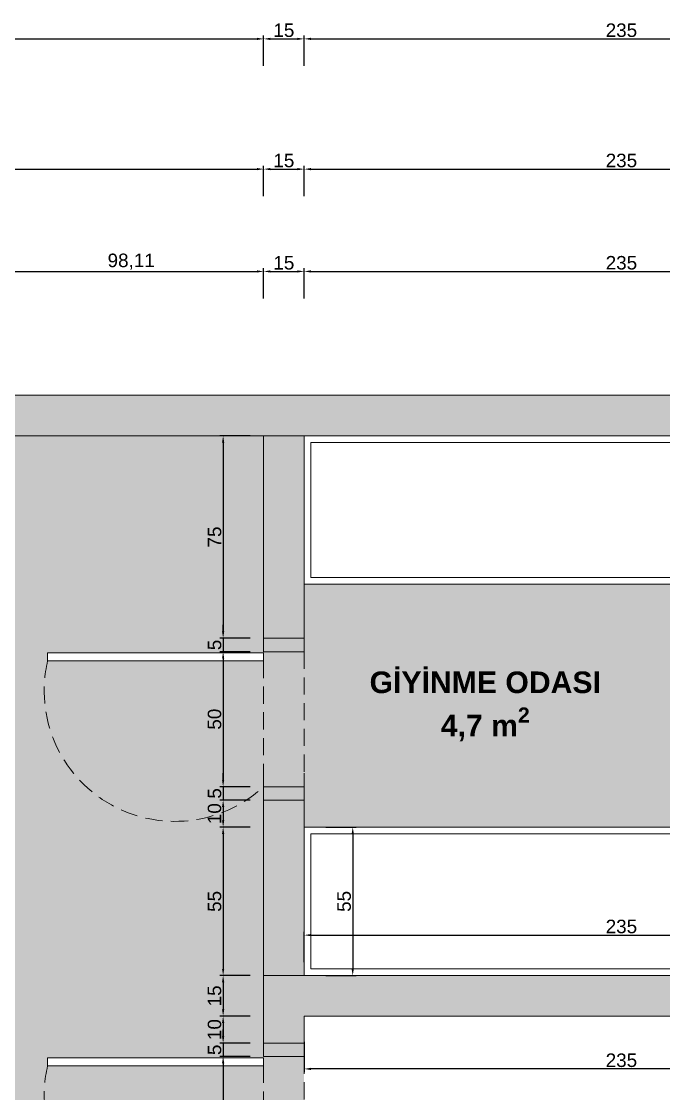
# Model space of a CAD drawing. Header units: centimetres. Extents: x -1214 to 5930, y 2765 to 5950.
# Drawn here: x 4901.5 to 5139.3, y 3466.4 to 3863.6 of the extents above; entities that cross this region are included whole.
import ezdxf

# ---------------------------------------------------------------- set-up
doc = ezdxf.new("R2010")
doc.units = ezdxf.units.CM
doc.linetypes.add('HIDDEN', pattern=[9.525, 6.35, -3.175])
for name, color, linetype, lineweight in [('duvar', 251, 'Continuous', 20), ('kapı', 1, 'Continuous', 15), ('tefriş', 4, 'Continuous', 9), ('ölçü', 64, 'Continuous', 20)]:
    doc.layers.add(name, color=color, linetype=linetype, lineweight=lineweight)
doc.layers.add('text', color=251, linetype='Continuous')
doc.layers.add('zemin', color=8, linetype='Continuous')
doc.styles.get("Standard").update_dxf_attribs({"font": 'arial.ttf'})
doc.dimstyles.new('yeni ölçü', dxfattribs={"dimtxt": 5, "dimasz": 2.5, "dimexe": 1.25, "dimexo": 0.625, "dimtad": 1, "dimtxsty": 'Standard', "dimcen": 2.45, "dimclrt": 256, "dimadec": 0, "dimazin": 0, "dimtfac": 1, "dimtmove": 0, "dimatfit": 3, "dimfxl": 10, "dimfxlon": 1, "dimarcsym": 0})

# ---------------------------------------------------------------- blocks, each defined once
blk = doc.blocks.new('KP_001_Y')
at = {"layer": 'kapı'}
for points in [[(-15, 0), (0, 0), (0, -5), (-15, -5)], [(-15, 0), (0, 0), (0, -5), (-15, -5)], [(-15, -60), (0, -60), (0, -55), (-15, -55)], [(-15, -60), (0, -60), (0, -55), (-15, -55)]]:
    blk.add_lwpolyline(points, close=True, dxfattribs=at)
blk.add_lwpolyline([(-15, -5.4), (-95, -5.4), (-95, -8.4), (-15, -8.4), (-15, -5.4)], dxfattribs=at)
blk.add_lwpolyline([(-15, -5.4), (-95, -5.4), (-95, -8.4), (-15, -8.4), (-15, -5.4)], dxfattribs=at)
at = {"layer": 'kapı', "linetype": 'HIDDEN'}
for points in [[(0, -5), (0, -55)], [(0, -5), (0, -55)], [(-15, -8.4), (-15, -55)], [(-15, -8.4), (-15, -55)]]:
    blk.add_lwpolyline(points, dxfattribs=at)
blk.add_arc((-47.86, -19.44), 48.42, 166.8187, 312.7419, dxfattribs=at)
blk.add_arc((-47.86, -19.44), 48.42, 166.8187, 312.7419, dxfattribs=at)
blk = doc.blocks.new('*D137')
at = {"layer": 'Defpoints', "color": 0, "transparency": 16777216}
for p in [(4991.21, 3857.17), (4591.21, 3710.13), (4991.21, 3710.13)]:
    blk.add_point(p, dxfattribs=at)
at = {"layer": 'ölçü', "color": 0, "lineweight": -2, "transparency": 16777216}
for p, q in [((4591.21, 3847.17), (4591.21, 3858.42)), ((4593.71, 3857.17), (4988.71, 3857.17)), ((4991.21, 3847.17), (4991.21, 3858.42))]:
    blk.add_line(p, q, dxfattribs=at)
at = {"layer": 'ölçü', "color": 0, "transparency": 16777216}
for points in [[(4593.71, 3857.59), (4593.71, 3856.76), (4591.21, 3857.17)], [(4988.71, 3857.59), (4988.71, 3856.76), (4991.21, 3857.17)]]:
    blk.add_solid(points, dxfattribs=at)
at = {"layer": 'ölçü', "transparency": 16777216, "insert": (4791.21, 3860.35), "char_height": 5, "attachment_point": 5}
blk.add_mtext('400', dxfattribs=at)
blk = doc.blocks.new('*D138')
at = {"layer": 'Defpoints', "color": 0, "transparency": 16777216}
for p in [(5006.21, 3857.17), (4991.21, 3710.13), (5006.21, 3710.13)]:
    blk.add_point(p, dxfattribs=at)
at = {"layer": 'ölçü', "color": 0, "lineweight": -2, "transparency": 16777216}
for p, q in [((4991.21, 3847.17), (4991.21, 3858.42)), ((4993.71, 3857.17), (5003.71, 3857.17)), ((5006.21, 3847.17), (5006.21, 3858.42))]:
    blk.add_line(p, q, dxfattribs=at)
at = {"layer": 'ölçü', "color": 0, "transparency": 16777216}
for points in [[(4993.71, 3857.59), (4993.71, 3856.76), (4991.21, 3857.17)], [(5003.71, 3857.59), (5003.71, 3856.76), (5006.21, 3857.17)]]:
    blk.add_solid(points, dxfattribs=at)
at = {"layer": 'ölçü', "transparency": 16777216, "insert": (4998.71, 3860.35), "char_height": 5, "attachment_point": 5}
blk.add_mtext('15', dxfattribs=at)
blk = doc.blocks.new('*D139')
at = {"layer": 'Defpoints', "color": 0, "transparency": 16777216}
for p in [(5241.21, 3857.17), (5006.21, 3710.13), (5241.21, 3710.13)]:
    blk.add_point(p, dxfattribs=at)
at = {"layer": 'ölçü', "color": 0, "lineweight": -2, "transparency": 16777216}
for p, q in [((5006.21, 3847.17), (5006.21, 3858.42)), ((5008.71, 3857.17), (5238.71, 3857.17)), ((5241.21, 3847.17), (5241.21, 3858.42))]:
    blk.add_line(p, q, dxfattribs=at)
at = {"layer": 'ölçü', "color": 0, "transparency": 16777216}
for points in [[(5008.71, 3857.59), (5008.71, 3856.76), (5006.21, 3857.17)], [(5238.71, 3857.59), (5238.71, 3856.76), (5241.21, 3857.17)]]:
    blk.add_solid(points, dxfattribs=at)
at = {"layer": 'ölçü', "transparency": 16777216, "insert": (5123.71, 3860.35), "char_height": 5, "attachment_point": 5}
blk.add_mtext('235', dxfattribs=at)
blk = doc.blocks.new('*D151')
at = {"layer": 'Defpoints', "color": 0, "transparency": 16777216}
for p in [(4991.21, 3808.92), (4591.21, 3710.13), (4991.21, 3710.13)]:
    blk.add_point(p, dxfattribs=at)
at = {"layer": 'ölçü', "color": 0, "lineweight": -2, "transparency": 16777216}
for p, q in [((4591.21, 3798.92), (4591.21, 3810.17)), ((4991.21, 3798.92), (4991.21, 3810.17)), ((4593.71, 3808.92), (4988.71, 3808.92))]:
    blk.add_line(p, q, dxfattribs=at)
at = {"layer": 'ölçü', "color": 0, "transparency": 16777216}
for points in [[(4593.71, 3809.34), (4593.71, 3808.51), (4591.21, 3808.92)], [(4988.71, 3809.34), (4988.71, 3808.51), (4991.21, 3808.92)]]:
    blk.add_solid(points, dxfattribs=at)
at = {"layer": 'ölçü', "transparency": 16777216, "insert": (4791.21, 3812.1), "char_height": 5, "attachment_point": 5}
blk.add_mtext('400', dxfattribs=at)
blk = doc.blocks.new('*D152')
at = {"layer": 'Defpoints', "color": 0, "transparency": 16777216}
for p in [(5006.21, 3808.92), (4991.21, 3710.13), (5006.21, 3710.13)]:
    blk.add_point(p, dxfattribs=at)
at = {"layer": 'ölçü', "color": 0, "lineweight": -2, "transparency": 16777216}
for p, q in [((4991.21, 3798.92), (4991.21, 3810.17)), ((5006.21, 3798.92), (5006.21, 3810.17)), ((4993.71, 3808.92), (5003.71, 3808.92))]:
    blk.add_line(p, q, dxfattribs=at)
at = {"layer": 'ölçü', "color": 0, "transparency": 16777216}
for points in [[(4993.71, 3809.34), (4993.71, 3808.51), (4991.21, 3808.92)], [(5003.71, 3809.34), (5003.71, 3808.51), (5006.21, 3808.92)]]:
    blk.add_solid(points, dxfattribs=at)
at = {"layer": 'ölçü', "transparency": 16777216, "insert": (4998.71, 3812.1), "char_height": 5, "attachment_point": 5}
blk.add_mtext('15', dxfattribs=at)
blk = doc.blocks.new('*D171')
at = {"layer": 'Defpoints', "color": 0, "transparency": 16777216}
for p in [(5241.21, 3808.92), (5006.21, 3710.13), (5241.21, 3710.13)]:
    blk.add_point(p, dxfattribs=at)
at = {"layer": 'ölçü', "color": 0, "lineweight": -2, "transparency": 16777216}
for p, q in [((5006.21, 3798.92), (5006.21, 3810.17)), ((5241.21, 3798.92), (5241.21, 3810.17)), ((5008.71, 3808.92), (5238.71, 3808.92))]:
    blk.add_line(p, q, dxfattribs=at)
at = {"layer": 'ölçü', "color": 0, "transparency": 16777216}
for points in [[(5008.71, 3809.34), (5008.71, 3808.51), (5006.21, 3808.92)], [(5238.71, 3809.34), (5238.71, 3808.51), (5241.21, 3808.92)]]:
    blk.add_solid(points, dxfattribs=at)
at = {"layer": 'ölçü', "transparency": 16777216, "insert": (5123.71, 3812.1), "char_height": 5, "attachment_point": 5}
blk.add_mtext('235', dxfattribs=at)
blk = doc.blocks.new('*D173')
at = {"layer": 'Defpoints', "color": 0, "transparency": 16777216}
for p in [(4991.21, 3710.13), (4976.21, 3635.13), (4991.21, 3635.13)]:
    blk.add_point(p, dxfattribs=at)
at = {"layer": 'ölçü', "color": 0, "lineweight": -2, "transparency": 16777216}
for p, q in [((4986.21, 3710.13), (4974.96, 3710.13)), ((4976.21, 3707.63), (4976.21, 3637.63)), ((4986.21, 3635.13), (4974.96, 3635.13))]:
    blk.add_line(p, q, dxfattribs=at)
at = {"layer": 'ölçü', "color": 0, "transparency": 16777216}
for points in [[(4975.8, 3707.63), (4976.63, 3707.63), (4976.21, 3710.13)], [(4975.8, 3637.63), (4976.63, 3637.63), (4976.21, 3635.13)]]:
    blk.add_solid(points, dxfattribs=at)
at = {"layer": 'ölçü', "transparency": 16777216, "insert": (4973.04, 3672.63), "char_height": 5, "attachment_point": 5, "rotation": 90}
blk.add_mtext('75', dxfattribs=at)
blk = doc.blocks.new('*D174')
at = {"layer": 'Defpoints', "color": 0, "transparency": 16777216}
for p in [(4991.21, 3635.13), (4976.21, 3630.13), (4991.21, 3630.13)]:
    blk.add_point(p, dxfattribs=at)
at = {"layer": 'ölçü', "color": 0, "lineweight": -2, "transparency": 16777216}
for p, q in [((4976.21, 3637.63), (4976.21, 3640.13)), ((4986.21, 3635.13), (4974.96, 3635.13)), ((4976.21, 3635.13), (4976.21, 3630.13)), ((4986.21, 3630.13), (4974.96, 3630.13)), ((4976.21, 3627.63), (4976.21, 3625.13))]:
    blk.add_line(p, q, dxfattribs=at)
at = {"layer": 'ölçü', "color": 0, "transparency": 16777216}
for points in [[(4975.8, 3637.63), (4976.63, 3637.63), (4976.21, 3635.13)], [(4975.8, 3627.63), (4976.63, 3627.63), (4976.21, 3630.13)]]:
    blk.add_solid(points, dxfattribs=at)
at = {"layer": 'ölçü', "transparency": 16777216, "insert": (4973.04, 3632.63), "char_height": 5, "attachment_point": 5, "rotation": 90}
blk.add_mtext('5', dxfattribs=at)
blk = doc.blocks.new('*D175')
at = {"layer": 'Defpoints', "color": 0, "transparency": 16777216}
for p in [(4991.21, 3630.13), (4976.21, 3580.13), (4991.21, 3580.13)]:
    blk.add_point(p, dxfattribs=at)
at = {"layer": 'ölçü', "color": 0, "lineweight": -2, "transparency": 16777216}
for p, q in [((4986.21, 3630.13), (4974.96, 3630.13)), ((4976.21, 3627.63), (4976.21, 3582.63)), ((4986.21, 3580.13), (4974.96, 3580.13))]:
    blk.add_line(p, q, dxfattribs=at)
at = {"layer": 'ölçü', "color": 0, "transparency": 16777216}
for points in [[(4975.8, 3627.63), (4976.63, 3627.63), (4976.21, 3630.13)], [(4975.8, 3582.63), (4976.63, 3582.63), (4976.21, 3580.13)]]:
    blk.add_solid(points, dxfattribs=at)
at = {"layer": 'ölçü', "transparency": 16777216, "insert": (4973.03, 3605.13), "char_height": 5, "attachment_point": 5, "rotation": 90}
blk.add_mtext('50', dxfattribs=at)
blk = doc.blocks.new('*D176')
at = {"layer": 'Defpoints', "color": 0, "transparency": 16777216}
for p in [(4991.21, 3580.13), (4976.21, 3575.13), (4991.21, 3575.13)]:
    blk.add_point(p, dxfattribs=at)
at = {"layer": 'ölçü', "color": 0, "lineweight": -2, "transparency": 16777216}
for p, q in [((4976.21, 3582.63), (4976.21, 3585.13)), ((4986.21, 3580.13), (4974.96, 3580.13)), ((4976.21, 3580.13), (4976.21, 3575.13)), ((4986.21, 3575.13), (4974.96, 3575.13)), ((4976.21, 3572.63), (4976.21, 3570.13))]:
    blk.add_line(p, q, dxfattribs=at)
at = {"layer": 'ölçü', "color": 0, "transparency": 16777216}
for points in [[(4975.8, 3582.63), (4976.63, 3582.63), (4976.21, 3580.13)], [(4975.8, 3572.63), (4976.63, 3572.63), (4976.21, 3575.13)]]:
    blk.add_solid(points, dxfattribs=at)
at = {"layer": 'ölçü', "transparency": 16777216, "insert": (4973.04, 3577.63), "char_height": 5, "attachment_point": 5, "rotation": 90}
blk.add_mtext('5', dxfattribs=at)
blk = doc.blocks.new('*D167')
at = {"layer": 'Defpoints', "color": 0, "transparency": 16777216}
for p in [(4991.21, 3575.13), (4976.21, 3565.13), (5006.21, 3565.13)]:
    blk.add_point(p, dxfattribs=at)
at = {"layer": 'ölçü', "color": 0, "lineweight": -2, "transparency": 16777216}
for p, q in [((4986.21, 3575.13), (4974.96, 3575.13)), ((4976.21, 3572.63), (4976.21, 3567.63)), ((4986.21, 3565.13), (4974.96, 3565.13))]:
    blk.add_line(p, q, dxfattribs=at)
at = {"layer": 'ölçü', "color": 0, "transparency": 16777216}
for points in [[(4975.8, 3572.63), (4976.63, 3572.63), (4976.21, 3575.13)], [(4975.8, 3567.63), (4976.63, 3567.63), (4976.21, 3565.13)]]:
    blk.add_solid(points, dxfattribs=at)
at = {"layer": 'ölçü', "transparency": 16777216, "insert": (4973.03, 3570.13), "char_height": 5, "attachment_point": 5, "rotation": 90}
blk.add_mtext('10', dxfattribs=at)
blk = doc.blocks.new('*D168')
at = {"layer": 'Defpoints', "color": 0, "transparency": 16777216}
for p in [(5006.21, 3565.13), (4976.21, 3510.13), (5006.21, 3510.13)]:
    blk.add_point(p, dxfattribs=at)
at = {"layer": 'ölçü', "color": 0, "lineweight": -2, "transparency": 16777216}
for p, q in [((4986.21, 3565.13), (4974.96, 3565.13)), ((4976.21, 3562.63), (4976.21, 3512.63)), ((4986.21, 3510.13), (4974.96, 3510.13))]:
    blk.add_line(p, q, dxfattribs=at)
at = {"layer": 'ölçü', "color": 0, "transparency": 16777216}
for points in [[(4975.8, 3562.63), (4976.63, 3562.63), (4976.21, 3565.13)], [(4975.8, 3512.63), (4976.63, 3512.63), (4976.21, 3510.13)]]:
    blk.add_solid(points, dxfattribs=at)
at = {"layer": 'ölçü', "transparency": 16777216, "insert": (4973.04, 3537.63), "char_height": 5, "attachment_point": 5, "rotation": 90}
blk.add_mtext('55', dxfattribs=at)
blk = doc.blocks.new('*D169')
at = {"layer": 'Defpoints', "color": 0, "transparency": 16777216}
for p in [(5006.21, 3510.13), (4976.21, 3495.13), (5006.21, 3495.13)]:
    blk.add_point(p, dxfattribs=at)
at = {"layer": 'ölçü', "color": 0, "lineweight": -2, "transparency": 16777216}
for p, q in [((4986.21, 3510.13), (4974.96, 3510.13)), ((4976.21, 3507.63), (4976.21, 3497.63)), ((4986.21, 3495.13), (4974.96, 3495.13))]:
    blk.add_line(p, q, dxfattribs=at)
at = {"layer": 'ölçü', "color": 0, "transparency": 16777216}
for points in [[(4975.8, 3507.63), (4976.63, 3507.63), (4976.21, 3510.13)], [(4975.8, 3497.63), (4976.63, 3497.63), (4976.21, 3495.13)]]:
    blk.add_solid(points, dxfattribs=at)
at = {"layer": 'ölçü', "transparency": 16777216, "insert": (4973.03, 3502.63), "char_height": 5, "attachment_point": 5, "rotation": 90}
blk.add_mtext('15', dxfattribs=at)
blk = doc.blocks.new('*D170')
at = {"layer": 'Defpoints', "color": 0, "transparency": 16777216}
for p in [(5006.21, 3495.13), (4976.21, 3485.13), (4991.21, 3485.13)]:
    blk.add_point(p, dxfattribs=at)
at = {"layer": 'ölçü', "color": 0, "lineweight": -2, "transparency": 16777216}
for p, q in [((4986.21, 3495.13), (4974.96, 3495.13)), ((4976.21, 3492.63), (4976.21, 3487.63)), ((4986.21, 3485.13), (4974.96, 3485.13))]:
    blk.add_line(p, q, dxfattribs=at)
at = {"layer": 'ölçü', "color": 0, "transparency": 16777216}
for points in [[(4975.8, 3492.63), (4976.63, 3492.63), (4976.21, 3495.13)], [(4975.8, 3487.63), (4976.63, 3487.63), (4976.21, 3485.13)]]:
    blk.add_solid(points, dxfattribs=at)
at = {"layer": 'ölçü', "transparency": 16777216, "insert": (4973.03, 3490.13), "char_height": 5, "attachment_point": 5, "rotation": 90}
blk.add_mtext('10', dxfattribs=at)
blk = doc.blocks.new('*D177')
at = {"layer": 'Defpoints', "color": 0, "transparency": 16777216}
for p in [(4991.21, 3485.13), (4976.21, 3480.13), (4991.21, 3480.13)]:
    blk.add_point(p, dxfattribs=at)
at = {"layer": 'ölçü', "color": 0, "lineweight": -2, "transparency": 16777216}
for p, q in [((4976.21, 3487.63), (4976.21, 3490.13)), ((4986.21, 3485.13), (4974.96, 3485.13)), ((4976.21, 3485.13), (4976.21, 3480.13)), ((4986.21, 3480.13), (4974.96, 3480.13)), ((4976.21, 3477.63), (4976.21, 3475.13))]:
    blk.add_line(p, q, dxfattribs=at)
at = {"layer": 'ölçü', "color": 0, "transparency": 16777216}
for points in [[(4975.8, 3487.63), (4976.63, 3487.63), (4976.21, 3485.13)], [(4975.8, 3477.63), (4976.63, 3477.63), (4976.21, 3480.13)]]:
    blk.add_solid(points, dxfattribs=at)
at = {"layer": 'ölçü', "transparency": 16777216, "insert": (4973.04, 3482.63), "char_height": 5, "attachment_point": 5, "rotation": 90}
blk.add_mtext('5', dxfattribs=at)
blk = doc.blocks.new('*D178')
at = {"layer": 'Defpoints', "color": 0, "transparency": 16777216}
for p in [(4991.21, 3480.13), (4976.21, 3430.13), (4991.21, 3430.13)]:
    blk.add_point(p, dxfattribs=at)
at = {"layer": 'ölçü', "color": 0, "lineweight": -2, "transparency": 16777216}
for p, q in [((4986.21, 3480.13), (4974.96, 3480.13)), ((4976.21, 3477.63), (4976.21, 3432.63)), ((4986.21, 3430.13), (4974.96, 3430.13))]:
    blk.add_line(p, q, dxfattribs=at)
at = {"layer": 'ölçü', "color": 0, "transparency": 16777216}
for points in [[(4975.8, 3477.63), (4976.63, 3477.63), (4976.21, 3480.13)], [(4975.8, 3432.63), (4976.63, 3432.63), (4976.21, 3430.13)]]:
    blk.add_solid(points, dxfattribs=at)
at = {"layer": 'ölçü', "transparency": 16777216, "insert": (4973.03, 3455.13), "char_height": 5, "attachment_point": 5, "rotation": 90}
blk.add_mtext('50', dxfattribs=at)
blk = doc.blocks.new('*D193')
at = {"layer": 'Defpoints', "color": 0, "transparency": 16777216}
for p in [(5241.21, 3510.13), (5006.21, 3495.13), (5006.21, 3475.56)]:
    blk.add_point(p, dxfattribs=at)
at = {"layer": 'ölçü', "color": 0, "lineweight": -2, "transparency": 16777216}
for p, q in [((5006.21, 3485.56), (5006.21, 3474.31)), ((5241.21, 3485.56), (5241.21, 3474.31)), ((5238.71, 3475.56), (5008.71, 3475.56))]:
    blk.add_line(p, q, dxfattribs=at)
at = {"layer": 'ölçü', "color": 0, "transparency": 16777216}
for points in [[(5008.71, 3475.98), (5008.71, 3475.15), (5006.21, 3475.56)], [(5238.71, 3475.98), (5238.71, 3475.15), (5241.21, 3475.56)]]:
    blk.add_solid(points, dxfattribs=at)
at = {"layer": 'ölçü', "transparency": 16777216, "insert": (5123.71, 3478.74), "char_height": 5, "attachment_point": 5}
blk.add_mtext('235', dxfattribs=at)
blk = doc.blocks.new('*D239')
at = {"layer": 'Defpoints', "color": 0, "transparency": 16777216}
for p in [(4991.21, 3771.02), (4893.11, 3710.13), (4991.21, 3710.13)]:
    blk.add_point(p, dxfattribs=at)
at = {"layer": 'ölçü', "color": 0, "lineweight": -2, "transparency": 16777216}
for p, q in [((4893.11, 3761.02), (4893.11, 3772.27)), ((4895.61, 3771.02), (4988.71, 3771.02)), ((4991.21, 3761.02), (4991.21, 3772.27))]:
    blk.add_line(p, q, dxfattribs=at)
at = {"layer": 'ölçü', "color": 0, "transparency": 16777216}
for points in [[(4895.61, 3771.43), (4895.61, 3770.6), (4893.11, 3771.02)], [(4988.71, 3771.43), (4988.71, 3770.6), (4991.21, 3771.02)]]:
    blk.add_solid(points, dxfattribs=at)
at = {"layer": 'ölçü', "transparency": 16777216, "insert": (4942.16, 3774.65), "char_height": 5, "attachment_point": 5}
blk.add_mtext('98,11', dxfattribs=at)
blk = doc.blocks.new('*D212')
at = {"layer": 'Defpoints', "color": 0, "transparency": 16777216}
for p in [(5006.21, 3771.02), (4991.21, 3710.13), (5006.21, 3710.13)]:
    blk.add_point(p, dxfattribs=at)
at = {"layer": 'ölçü', "color": 0, "lineweight": -2, "transparency": 16777216}
for p, q in [((4991.21, 3761.02), (4991.21, 3772.27)), ((4993.71, 3771.02), (5003.71, 3771.02)), ((5006.21, 3761.02), (5006.21, 3772.27))]:
    blk.add_line(p, q, dxfattribs=at)
at = {"layer": 'ölçü', "color": 0, "transparency": 16777216}
for points in [[(4993.71, 3771.43), (4993.71, 3770.6), (4991.21, 3771.02)], [(5003.71, 3771.43), (5003.71, 3770.6), (5006.21, 3771.02)]]:
    blk.add_solid(points, dxfattribs=at)
at = {"layer": 'ölçü', "transparency": 16777216, "insert": (4998.71, 3774.19), "char_height": 5, "attachment_point": 5}
blk.add_mtext('15', dxfattribs=at)
blk = doc.blocks.new('*D213')
at = {"layer": 'Defpoints', "color": 0, "transparency": 16777216}
for p in [(5241.21, 3771.02), (5006.21, 3710.13), (5241.21, 3710.13)]:
    blk.add_point(p, dxfattribs=at)
at = {"layer": 'ölçü', "color": 0, "lineweight": -2, "transparency": 16777216}
for p, q in [((5006.21, 3761.02), (5006.21, 3772.27)), ((5008.71, 3771.02), (5238.71, 3771.02)), ((5241.21, 3761.02), (5241.21, 3772.27))]:
    blk.add_line(p, q, dxfattribs=at)
at = {"layer": 'ölçü', "color": 0, "transparency": 16777216}
for points in [[(5008.71, 3771.43), (5008.71, 3770.6), (5006.21, 3771.02)], [(5238.71, 3771.43), (5238.71, 3770.6), (5241.21, 3771.02)]]:
    blk.add_solid(points, dxfattribs=at)
at = {"layer": 'ölçü', "transparency": 16777216, "insert": (5123.71, 3774.2), "char_height": 5, "attachment_point": 5}
blk.add_mtext('235', dxfattribs=at)
blk = doc.blocks.new('*D246')
at = {"layer": 'Defpoints', "color": 0, "transparency": 16777216}
for p in [(5241.21, 3525.13), (5006.21, 3510.13), (5241.21, 3510.13)]:
    blk.add_point(p, dxfattribs=at)
at = {"layer": 'ölçü', "color": 0, "lineweight": -2, "transparency": 16777216}
for p, q in [((5006.21, 3515.13), (5006.21, 3526.38)), ((5008.71, 3525.13), (5238.71, 3525.13)), ((5241.21, 3515.13), (5241.21, 3526.38))]:
    blk.add_line(p, q, dxfattribs=at)
at = {"layer": 'ölçü', "color": 0, "transparency": 16777216}
for points in [[(5008.71, 3525.54), (5008.71, 3524.71), (5006.21, 3525.13)], [(5238.71, 3525.54), (5238.71, 3524.71), (5241.21, 3525.13)]]:
    blk.add_solid(points, dxfattribs=at)
at = {"layer": 'ölçü', "transparency": 16777216, "insert": (5123.71, 3528.31), "char_height": 5, "attachment_point": 5}
blk.add_mtext('235', dxfattribs=at)
blk = doc.blocks.new('*D247')
at = {"layer": 'Defpoints', "color": 0, "transparency": 16777216}
for p in [(5006.21, 3565.13), (5006.21, 3510.13), (5024.21, 3510.13)]:
    blk.add_point(p, dxfattribs=at)
at = {"layer": 'ölçü', "color": 0, "lineweight": -2, "transparency": 16777216}
for p, q in [((5014.21, 3565.13), (5025.46, 3565.13)), ((5024.21, 3562.63), (5024.21, 3512.63)), ((5014.21, 3510.13), (5025.46, 3510.13))]:
    blk.add_line(p, q, dxfattribs=at)
at = {"layer": 'ölçü', "color": 0, "transparency": 16777216}
for points in [[(5023.79, 3562.63), (5024.62, 3562.63), (5024.21, 3565.13)], [(5023.79, 3512.63), (5024.62, 3512.63), (5024.21, 3510.13)]]:
    blk.add_solid(points, dxfattribs=at)
at = {"layer": 'ölçü', "transparency": 16777216, "insert": (5021.04, 3537.63), "char_height": 5, "attachment_point": 5, "rotation": 90}
blk.add_mtext('55', dxfattribs=at)

msp = doc.modelspace()

# ---------------------------------------------------------------- hatches: boundary and pattern name
at = {"layer": 'duvar', "transparency": 33554636}
h = msp.add_hatch(color=256, dxfattribs=at)
h.dxf.hatch_style = 1
h.paths.add_polyline_path([(4591.213, 3710.127), (4641.213, 3710.127), (4741.213, 3710.127), (4848.106, 3710.127), (4848.106, 3710.338), (4893.106, 3710.338), (5241.213, 3710.127), (5241.213, 3510.127), (4991.213, 3510.127), (4991.213, 3485.127), (5006.213, 3485.127), (5006.213, 3495.127), (5256.213, 3495.127), (5256.213, 3725.127), (4741.213, 3725.127), (4641.213, 3725.127), (4576.213, 3725.127), (4576.213, 3320.127), (4591.213, 3320.127)])
h.paths.add_polyline_path([(5256.213, 3425.127), (5006.213, 3425.127), (4991.213, 3425.127), (4991.213, 3410.127), (5241.213, 3410.127), (5241.213, 3350.127), (5241.213, 3340.127), (5241.213, 3210.127), (4991.213, 3210.127), (4591.213, 3210.127), (4591.213, 3220.127), (4576.213, 3220.127), (4576.213, 3195.127), (4991.213, 3195.127), (5256.213, 3195.127)])
h.paths.add_polyline_path([(5006.213, 3280.127), (4991.213, 3280.127), (4991.213, 3210.127), (5006.213, 3210.127)], flags=17)
h.paths.add_polyline_path([(5006.213, 3410.127), (4991.213, 3410.127), (4991.213, 3340.127), (5006.213, 3340.127)], flags=17)
h.paths.add_polyline_path([(5006.213, 3710.127), (5000.111, 3710.127), (4991.213, 3710.127), (4991.213, 3691.021), (4991.213, 3635.127), (5006.213, 3635.127), (5006.213, 3691.021)], flags=17)
h.paths.add_polyline_path([(5006.213, 3565.127), (5006.213, 3575.127), (4991.213, 3575.127), (4991.213, 3510.127), (5006.213, 3510.127)], flags=17)
at = {"layer": 'zemin', "transparency": 33554636}
h = msp.add_hatch(dxfattribs=at)
h.set_pattern_fill('ANGLE', color=256)
h.set_pattern_definition([(0, (0, 0), (0, 6.985), [5.08, -1.905]), (90, (0, 0), (-6.985, 4e-16), [5.08, -1.905])])
h.paths.add_polyline_path([(5186.213, 3655.127), (5006.213, 3655.127), (5006.213, 3635.127), (5006.213, 3630.127), (5006.213, 3580.127), (5006.213, 3575.127), (5006.213, 3565.127), (5186.213, 3565.127)])
h.paths.add_polyline_path([(5143.768, 3600.141), (5143.768, 3626.141, -0.4142136), (5145.768, 3628.141), (5146.768, 3628.141), (5146.768, 3621.493), (5148.227, 3621.493), (5148.227, 3623.395, -0.4142136), (5153.227, 3628.395), (5173.227, 3628.395, -0.4142136), (5178.227, 3623.395), (5178.227, 3603.395, -0.4142136), (5173.227, 3598.395), (5153.227, 3598.395, -0.4142136), (5148.227, 3603.395), (5146.768, 3603.395), (5146.768, 3598.141), (5145.768, 3598.141, -0.4142136)], flags=16)
h.paths.add_polyline_path([(4911.213, 3626.725), (4911.213, 3629.725), (4991.213, 3629.725), (4991.213, 3635.127), (4991.213, 3691.021), (4991.213, 3710.127), (4893.106, 3710.127), (4893.106, 3665.127), (4872.956, 3665.127, -1), (4867.956, 3665.127), (4848.106, 3665.127), (4848.106, 3710.127), (4843.594, 3710.127), (4843.594, 3504.86), (4688.594, 3504.86), (4688.594, 3710.127), (4681.604, 3710.127), (4681.604, 3664.703), (4661.455, 3664.703, -1), (4656.455, 3664.703), (4636.604, 3664.703), (4636.604, 3710.127), (4591.213, 3710.127), (4591.213, 3320.127), (4591.213, 3315.127), (4586.708, 3315.127), (4586.713, 3225.127), (4591.213, 3225.127), (4591.213, 3220.127), (4591.213, 3210.127), (4991.213, 3210.127), (4991.213, 3280.127), (4991.213, 3285.127, -0.7394425), (4911.213, 3331.725), (4911.213, 3334.725), (4991.213, 3334.725), (4991.213, 3340.127), (4991.213, 3410.127), (4991.213, 3425.127), (4991.213, 3430.127, -0.7394425), (4911.213, 3476.725), (4911.213, 3479.725), (4991.213, 3479.725), (4991.213, 3485.127), (4991.213, 3510.127), (4991.213, 3580.127, -0.7394425)])
h.paths.add_polyline_path([(4671.855, 3377.109), (4671.855, 3342.109, -0.4142136), (4661.855, 3332.109, -0.2350418), (4641.914, 3322.187), (4626.914, 3322.187, -0.4142136), (4601.914, 3347.187), (4601.914, 3372.187, -0.4142136), (4626.914, 3397.187), (4641.914, 3397.187, -0.2371007), (4661.972, 3387.108, -0.4107905)], flags=16)
h.paths.add_polyline_path([(4750.879, 3276.036, -0.2350418), (4760.802, 3256.095), (4760.802, 3241.095, -0.4142136), (4735.802, 3216.095), (4710.802, 3216.095, -0.4142136), (4685.802, 3241.095), (4685.802, 3256.095, -0.2371007), (4695.88, 3276.153, -0.4107905), (4705.879, 3286.036), (4740.879, 3286.036, -0.4142136)], flags=16)
h.paths.add_polyline_path([(4991.213, 3476.725), (4911.213, 3476.725, 0.7394425), (4991.213, 3430.127)], flags=17)
h.paths.add_polyline_path([(4991.213, 3626.725), (4911.213, 3626.725, 0.7394425), (4991.213, 3580.127)], flags=17)
h.paths.add_polyline_path([(4991.213, 3331.725), (4911.213, 3331.725, 0.7394425), (4991.213, 3285.127)], flags=17)
h.paths.add_polyline_path([(5241.213, 3340.127), (5211.213, 3340.127), (5171.213, 3380.127), (5171.213, 3410.127), (5116.213, 3410.127), (5116.213, 3355.127), (5006.213, 3355.127), (5006.213, 3340.127), (5006.213, 3335.127), (5006.213, 3285.127), (5006.213, 3280.127), (5006.213, 3210.127), (5034.913, 3210.127), (5034.913, 3260.286), (5124.913, 3260.286), (5124.913, 3210.127), (5241.213, 3210.127)])
edge = h.paths.add_edge_path(flags=16)
edge.add_spline(control_points=[(5220.683, 3244.335), (5220.524, 3244.268), (5220.363, 3244.202), (5217.211, 3242.928), (5213.942, 3242.061), (5207.174, 3241.081), (5203.677, 3240.968), (5196.807, 3241.507), (5193.435, 3242.158), (5187.156, 3244.17), (5184.249, 3245.53), (5179.987, 3248.336), (5178.43, 3249.621), (5175.765, 3252.431), (5174.655, 3253.956), (5172.966, 3257.178), (5172.388, 3258.875), (5171.822, 3262.337), (5171.836, 3264.1), (5172.457, 3267.555), (5173.063, 3269.247), (5175.188, 3273.164), (5176.991, 3275.292), (5181.445, 3278.995), (5184.096, 3280.572), (5189.967, 3283.059), (5193.188, 3283.969), (5199.878, 3285.048), (5203.347, 3285.216), (5210.19, 3284.797), (5213.562, 3284.21), (5218.085, 3282.862), (5219.41, 3282.389), (5220.683, 3281.853)], knot_values=[4.1496238, 4.1496238, 4.1496238, 4.1496238, 4.1674668, 4.1674668, 4.4984618, 4.4984618, 4.8294569, 4.8294569, 5.160452, 5.160452, 5.4914471, 5.4914471, 5.7191962, 5.7191962, 5.9469453, 5.9469453, 6.1746943, 6.1746943, 6.4024434, 6.4024434, 6.6301925, 6.6301925, 6.9590386, 6.9590386, 7.2878848, 7.2878848, 7.6167309, 7.6167309, 7.9455771, 7.9455771, 8.2744232, 8.2744232, 8.4167465, 8.4167465, 8.4167465, 8.4167465], degree=3, periodic=0)
edge.add_line((5220.683, 3281.853), (5220.683, 3288.396))
edge.add_line((5220.683, 3288.396), (5240.683, 3288.396))
edge.add_line((5240.683, 3288.396), (5240.683, 3238.396))
edge.add_line((5240.683, 3238.396), (5220.683, 3238.396))
edge.add_line((5220.683, 3238.396), (5220.683, 3244.335))
edge = h.paths.add_edge_path(flags=0)
edge.add_ellipse((5203.374, 3263.11), major_axis=(-20, 0), ratio=0.5, start_angle=248.03465, end_angle=471.96535, ccw=False)
edge.add_line((5210.855, 3272.385), (5210.855, 3268.998))
edge.add_line((5210.855, 3268.998), (5213.58, 3268.998))
edge.add_line((5213.58, 3268.998), (5213.58, 3267.202))
edge.add_line((5213.58, 3267.202), (5210.855, 3267.202))
edge.add_line((5210.855, 3267.202), (5210.855, 3258.998))
edge.add_line((5210.855, 3258.998), (5213.58, 3258.998))
edge.add_line((5213.58, 3258.998), (5213.58, 3257.202))
edge.add_line((5213.58, 3257.202), (5210.855, 3257.202))
edge.add_line((5210.855, 3257.202), (5210.855, 3253.836))
h.paths.add_polyline_path([(5006.213, 3335.127), (4991.213, 3335.127), (4991.213, 3334.725), (4991.213, 3331.725), (4991.213, 3285.127), (5006.213, 3285.127)])
h.paths.add_polyline_path([(5006.213, 3480.127), (4991.213, 3480.127), (4991.213, 3479.725), (4991.213, 3476.725), (4991.213, 3430.127), (5006.213, 3430.127)])
h.paths.add_polyline_path([(5006.213, 3630.127), (4991.213, 3630.127), (4991.213, 3629.725), (4991.213, 3626.725), (4991.213, 3580.127), (5006.213, 3580.127)])
h.paths.add_polyline_path([(5006.213, 3635.127), (4991.213, 3635.127), (4991.213, 3630.127), (5006.213, 3630.127)])
h.paths.add_polyline_path([(5006.213, 3580.127), (4991.213, 3580.127), (4991.213, 3575.127), (5006.213, 3575.127)])
h.paths.add_polyline_path([(5006.213, 3485.127), (4991.213, 3485.127), (4991.213, 3480.127), (5006.213, 3480.127)])
h.paths.add_polyline_path([(5006.213, 3430.127), (4991.213, 3430.127), (4991.213, 3425.127), (5006.213, 3425.127)])
h.paths.add_polyline_path([(5006.213, 3285.127), (4991.213, 3285.127), (4991.213, 3280.127), (5006.213, 3280.127)])
h.paths.add_polyline_path([(5006.213, 3340.127), (4991.213, 3340.127), (4991.213, 3335.127), (5006.213, 3335.127)])

# ---------------------------------------------------------------- linework, layer by layer
at = {"layer": 'duvar'}
for points in [[(5006.213, 3485.127), (5006.213, 3495.127), (5256.213, 3495.127), (5256.213, 3725.127), (4741.213, 3725.127), (4641.213, 3725.127), (4576.213, 3725.127), (4576.213, 3320.127)], [(4991.213, 3482.127), (4991.213, 3510.127), (5241.213, 3510.127), (5241.213, 3710.127), (4741.213, 3710.127), (4641.213, 3710.127), (4591.213, 3710.127), (4591.213, 3320.127)], [(4991.213, 3634.725), (4991.213, 3634.725), (4991.213, 3691.021), (4991.213, 3710.127)], [(5241.213, 3710.127), (5000.111, 3710.127)], [(5006.213, 3635.127), (5006.213, 3691.021), (5006.213, 3710.127)], [(4991.213, 3510.127), (4991.213, 3585.127)], [(5006.213, 3510.127), (5006.213, 3585.127)]]:
    msp.add_lwpolyline(points, dxfattribs=at)
at = {"layer": 'tefriş'}
for points in [[(5186.213, 3655.127), (5006.213, 3655.127), (5006.213, 3710.127), (5241.213, 3710.127), (5241.213, 3655.127)], [(5186.213, 3565.127), (5006.213, 3565.127), (5006.213, 3510.127), (5241.213, 3510.127), (5241.213, 3565.127)]]:
    msp.add_lwpolyline(points, dxfattribs=at)
for points in [[(5008.713, 3707.627), (5238.713, 3707.627), (5238.713, 3657.627), (5008.713, 3657.627)], [(5008.713, 3512.627), (5238.713, 3512.627), (5238.713, 3562.627), (5008.713, 3562.627)]]:
    msp.add_lwpolyline(points, close=True, dxfattribs=at)

# ---------------------------------------------------------------- block references
at = {"layer": 'kapı'}
for p in [(5006.213, 3635.127), (5006.213, 3485.127)]:
    msp.add_blockref('KP_001_Y', p, dxfattribs=at)

# ---------------------------------------------------------------- texts
at = {"layer": 'text', "insert": (5015.695, 3622.802), "char_height": 8, "attachment_point": 1, "bg_fill": 1, "box_fill_scale": 1.5, "bg_fill_color": 7, "bg_fill_transparency": 0}
msp.add_mtext_dynamic_manual_height_columns('\\A1;\\pxqc;{\\fArial|b1|i0|c162|p34;GİYİNME ODASI\\P4,7 m\\H0.7x;\\S2^ ;}', width=115.16512, gutter_width=150, heights=[29.277], dxfattribs=at)

# ---------------------------------------------------------------- dimensions: what is measured, and where the dimension line sits
at = {"layer": 'ölçü'}
for base, p1, p2, picture, middle in [((4991.213, 3857.175), (4591.213, 3710.127), (4991.213, 3710.127), '*D137', (4791.213, 3860.353)), ((5006.213, 3857.175), (4991.213, 3710.127), (5006.213, 3710.127), '*D138', (4998.713, 3860.353)), ((5241.213, 3857.175), (5006.213, 3710.127), (5241.213, 3710.127), '*D139', (5123.713, 3860.354)), ((4991.213, 3808.923), (4591.213, 3710.127), (4991.213, 3710.127), '*D151', (4791.213, 3812.101)), ((5006.213, 3808.923), (4991.213, 3710.127), (5006.213, 3710.127), '*D152', (4998.713, 3812.101)), ((5241.213, 3808.923), (5006.213, 3710.127), (5241.213, 3710.127), '*D171', (5123.713, 3812.103)), ((4991.213, 3771.016), (4893.106, 3710.127), (4991.213, 3710.127), '*D239', (4942.159, 3774.645)), ((5006.213, 3771.016), (4991.213, 3710.127), (5006.213, 3710.127), '*D212', (4998.713, 3774.194)), ((5241.213, 3771.016), (5006.213, 3710.127), (5241.213, 3710.127), '*D213', (5123.713, 3774.195)), ((5006.213, 3475.563), (5241.213, 3510.127), (5006.213, 3495.127), '*D193', (5123.713, 3478.743))]:
    dim = msp.add_linear_dim(base=base, p1=p1, p2=p2, dimstyle='yeni ölçü', override={"dimtmove": 1}, dxfattribs=at)
    dim.commit()
    dim.dimension.update_dxf_attribs({"geometry": picture, "text_midpoint": middle})
for base, p1, p2, picture, middle in [((4976.213, 3635.127), (4991.213, 3710.127), (4991.213, 3635.127), '*D173', (4973.045, 3672.627)), ((5024.208, 3510.127), (5006.213, 3565.127), (5006.213, 3510.127), '*D247', (5021.04, 3537.627))]:
    dim = msp.add_linear_dim(base=base, p1=p1, p2=p2, angle=90, dimstyle='yeni ölçü', dxfattribs=at)
    dim.commit()
    dim.dimension.update_dxf_attribs({"geometry": picture, "text_midpoint": middle})
for base, p1, p2, picture, middle in [((4976.213, 3630.127), (4991.213, 3635.127), (4991.213, 3630.127), '*D174', (4973.045, 3632.627)), ((4976.213, 3580.127), (4991.213, 3630.127), (4991.213, 3580.127), '*D175', (4973.035, 3605.127)), ((4976.213, 3575.127), (4991.213, 3580.127), (4991.213, 3575.127), '*D176', (4973.045, 3577.627)), ((4976.213, 3565.127), (4991.213, 3575.127), (5006.213, 3565.127), '*D167', (4973.035, 3570.127)), ((4976.213, 3510.127), (5006.213, 3565.127), (5006.213, 3510.127), '*D168', (4973.045, 3537.627)), ((4976.213, 3495.127), (5006.213, 3510.127), (5006.213, 3495.127), '*D169', (4973.035, 3502.627)), ((4976.213, 3485.127), (5006.213, 3495.127), (4991.213, 3485.127), '*D170', (4973.035, 3490.127)), ((4976.213, 3480.127), (4991.213, 3485.127), (4991.213, 3480.127), '*D177', (4973.045, 3482.627)), ((4976.213, 3430.127), (4991.213, 3480.127), (4991.213, 3430.127), '*D178', (4973.035, 3455.127))]:
    dim = msp.add_linear_dim(base=base, p1=p1, p2=p2, angle=90, dimstyle='yeni ölçü', override={"dimtmove": 1}, dxfattribs=at)
    dim.commit()
    dim.dimension.update_dxf_attribs({"geometry": picture, "text_midpoint": middle})
dim = msp.add_linear_dim(base=(5241.213, 3525.127), p1=(5006.213, 3510.127), p2=(5241.213, 3510.127), dimstyle='yeni ölçü', dxfattribs=at)
dim.commit()
dim.dimension.update_dxf_attribs({"geometry": '*D246', "text_midpoint": (5123.713, 3528.306)})

doc.saveas('drawing.dxf')
